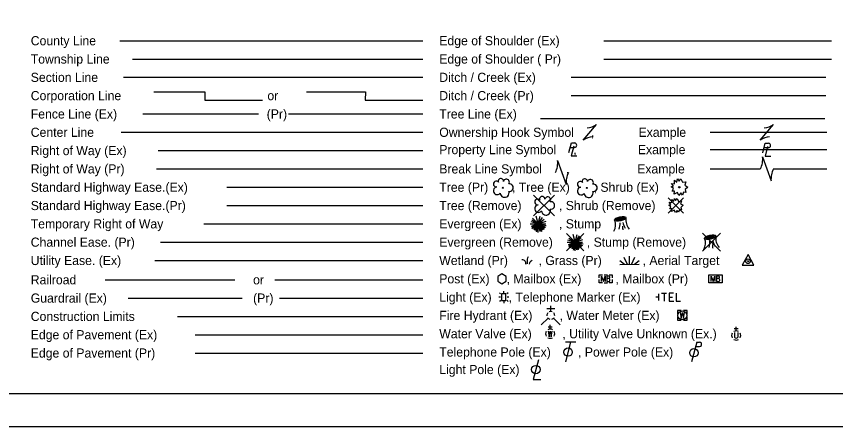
# Model space of a CAD drawing. Extents: x 0 to 34, y 0 to 23.3.
# Drawn here: x 9.87 to 22.4, y 0 to 6.27 of the extents above; entities that cross this region are included whole.
import ezdxf

# ---------------------------------------------------------------- set-up
doc = ezdxf.new("R2010")
doc.units = 0
for name, color, linetype in [('SH_Border', 7, 'Continuous'), ('SH_Cut_Line', 7, 'Continuous'), ('SH_Text', 7, 'Continuous')]:
    doc.layers.add(name, color=color, linetype=linetype)

msp = doc.modelspace()

# ---------------------------------------------------------------- linework, layer by layer
at = {"layer": 'SH_Border'}
msp.add_lwpolyline([(1.5, 21.5), (33.5, 21.5), (33.5, 0.5), (1.5, 0.5)], close=True, dxfattribs=at)
at = {"layer": 'SH_Cut_Line'}
msp.add_lwpolyline([(0, 0), (34, 0), (34, 22), (0, 22)], close=True, dxfattribs=at)
at = {"layer": 'SH_Text'}
for p, q in [((11.446, 5.9), (16.085, 5.9)), ((18.852, 5.9), (22.335, 5.9)), ((11.644, 5.62), (16.085, 5.62)), ((18.852, 5.62), (22.335, 5.62)), ((11.502, 5.34), (16.085, 5.34)), ((18.351, 5.34), (22.251, 5.34)), ((11.966, 5.116), (12.748, 5.116)), ((12.748, 5.116), (12.748, 4.99)), ((18.351, 5.06), (22.251, 5.06)), ((12.748, 4.99), (13.629, 4.99)), ((11.799, 4.78), (13.572, 4.78)), ((14.029, 4.78), (16.085, 4.78)), ((17.884, 4.71), (22.234, 4.71)), ((18.539, 4.38), (18.739, 4.62)), ((21.247, 4.38), (21.447, 4.62)), ((11.467, 4.5), (16.085, 4.5)), ((18.639, 4.5), (18.639, 4.5)), ((20.482, 4.5), (22.264, 4.5)), ((21.347, 4.5), (21.347, 4.5)), ((18.339, 4.269), (18.404, 4.269)), ((21.305, 4.265), (21.37, 4.265)), ((12.035, 4.22), (16.085, 4.22)), ((18.379, 4.238), (18.379, 4.238)), ((20.482, 4.235), (22.264, 4.235)), ((21.345, 4.234), (21.345, 4.234)), ((18.146, 4.069), (18.276, 3.7)), ((21.282, 4.124), (21.412, 3.756)), ((12.007, 3.94), (16.085, 3.94)), ((20.482, 3.94), (21.247, 3.94)), ((21.347, 3.94), (21.347, 3.94)), ((21.447, 3.94), (22.264, 3.94)), ((18.211, 3.884), (18.211, 3.884)), ((13.085, 3.66), (16.085, 3.66)), ((17.779, 3.54), (18.1, 3.22)), ((18.1, 3.54), (17.779, 3.22)), ((19.838, 3.496), (20.07, 3.264)), ((20.07, 3.496), (19.838, 3.264)), ((13.085, 3.38), (16.085, 3.38)), ((17.94, 3.38), (17.94, 3.38)), ((19.954, 3.38), (19.954, 3.38)), ((17.85, 3.1), (17.752, 3.157)), ((17.85, 3.1), (17.763, 3.187)), ((17.85, 3.1), (17.819, 3.215)), ((17.85, 3.1), (17.881, 3.217)), ((17.85, 3.1), (17.916, 3.197)), ((17.85, 3.1), (17.941, 3.17)), ((17.85, 3.1), (17.968, 3.14)), ((12.731, 3.1), (16.085, 3.1)), ((17.727, 3.1), (17.85, 3.1)), ((17.85, 3.1), (17.74, 3.129)), ((17.85, 3.1), (17.743, 3.061)), ((17.85, 3.1), (17.75, 3.043)), ((17.85, 3.1), (17.752, 3.025)), ((17.85, 3.1), (17.776, 3.013)), ((17.85, 3.1), (17.792, 2.999)), ((17.85, 3.1), (17.808, 2.991)), ((17.85, 3.1), (17.818, 2.978)), ((17.85, 3.1), (17.836, 2.985)), ((17.85, 3.1), (17.963, 3.102)), ((17.85, 2.969), (17.85, 3.1)), ((17.85, 3.1), (17.873, 2.984)), ((17.85, 3.1), (17.898, 2.983)), ((17.85, 3.1), (17.913, 3.005)), ((17.85, 3.1), (17.94, 3.012)), ((17.85, 3.1), (17.946, 3.036)), ((17.85, 3.1), (17.962, 3.051)), ((17.85, 3.1), (17.971, 3.076)), ((19.124, 3.1), (19.124, 3.1)), ((18.28, 2.954), (18.548, 2.686)), ((18.548, 2.954), (18.28, 2.686)), ((18.414, 2.82), (18.327, 2.907)), ((18.414, 2.82), (18.383, 2.935)), ((18.414, 2.82), (18.445, 2.937)), ((18.414, 2.82), (18.48, 2.917)), ((18.414, 2.82), (18.505, 2.89)), ((20.36, 2.959), (20.638, 2.681)), ((20.638, 2.959), (20.36, 2.681)), ((12.068, 2.82), (16.085, 2.82)), ((18.291, 2.82), (18.414, 2.82)), ((18.414, 2.82), (18.304, 2.85)), ((18.414, 2.82), (18.307, 2.781)), ((18.414, 2.82), (18.314, 2.763)), ((18.414, 2.82), (18.316, 2.877)), ((18.414, 2.82), (18.316, 2.745)), ((18.414, 2.82), (18.34, 2.733)), ((18.414, 2.82), (18.356, 2.72)), ((18.414, 2.82), (18.372, 2.712)), ((18.414, 2.82), (18.382, 2.699)), ((18.414, 2.82), (18.4, 2.705)), ((18.414, 2.82), (18.532, 2.86)), ((18.414, 2.82), (18.527, 2.822)), ((18.414, 2.689), (18.414, 2.82)), ((18.414, 2.82), (18.437, 2.704)), ((18.414, 2.82), (18.462, 2.703)), ((18.414, 2.82), (18.477, 2.725)), ((18.414, 2.82), (18.504, 2.732)), ((18.414, 2.82), (18.51, 2.756)), ((18.414, 2.82), (18.526, 2.771)), ((18.414, 2.82), (18.535, 2.796)), ((18.414, 2.82), (18.414, 2.82)), ((20.499, 2.82), (20.499, 2.82)), ((20.499, 2.82), (20.499, 2.82)), ((11.985, 2.54), (16.085, 2.54)), ((19.167, 2.479), (19.099, 2.536)), ((19.216, 2.48), (19.164, 2.586)), ((19.246, 2.48), (19.244, 2.605)), ((19.276, 2.48), (19.325, 2.588)), ((19.324, 2.481), (19.391, 2.54)), ((19.1, 2.478), (19.392, 2.482)), ((18.857, 2.321), (18.907, 2.321)), ((18.882, 2.26), (18.882, 2.26)), ((20.561, 2.26), (20.561, 2.26)), ((11.223, 2.245), (13.209, 2.245)), ((13.819, 2.245), (16.085, 2.245)), ((18.857, 2.199), (18.907, 2.199)), ((17.274, 2.028), (17.256, 2.047)), ((17.323, 2.044), (17.323, 2.071)), ((17.389, 2.047), (17.371, 2.028)), ((19.695, 1.93), (19.695, 2.03)), ((11.578, 1.965), (13.32, 1.965)), ((13.89, 1.965), (16.085, 1.965)), ((17.271, 1.98), (17.244, 1.98)), ((17.274, 1.932), (17.256, 1.913)), ((17.323, 1.98), (17.323, 1.98)), ((17.323, 1.916), (17.323, 1.889)), ((17.389, 1.913), (17.371, 1.932)), ((17.401, 1.98), (17.375, 1.98)), ((19.695, 1.98), (19.646, 1.98)), ((18.101, 1.803), (17.981, 1.803)), ((18.041, 1.76), (18.041, 1.846)), ((12.329, 1.685), (16.085, 1.685)), ((17.999, 1.658), (17.895, 1.554)), ((18.041, 1.7), (18.041, 1.7)), ((18.041, 1.7), (18.041, 1.7)), ((18.083, 1.658), (18.187, 1.554)), ((20.054, 1.7), (20.054, 1.7)), ((18.063, 1.522), (18, 1.522)), ((18.032, 1.49), (18.032, 1.554)), ((20.878, 1.464), (20.878, 1.527)), ((12.602, 1.405), (16.085, 1.405)), ((18.032, 1.42), (18.032, 1.42)), ((20.91, 1.495), (20.846, 1.495)), ((20.851, 1.437), (20.851, 1.368)), ((20.878, 1.394), (20.878, 1.394)), ((20.905, 1.437), (20.905, 1.368)), ((18.345, 1.29), (18.264, 0.99)), ((18.425, 1.29), (18.265, 1.29)), ((20.274, 1.29), (20.193, 0.99)), ((20.274, 1.29), (20.316, 1.29)), ((20.257, 1.226), (20.316, 1.226)), ((12.602, 1.125), (16.085, 1.125))]:
    msp.add_line(p, q, dxfattribs=at)
for points in [[(14.302, 5.116), (15.205, 5.116), (15.2, 4.99), (16.085, 4.99)], [(18.318, 4.189), (18.357, 4.338), (18.409, 4.338)], [(18.392, 4.286), (18.353, 4.138), (18.44, 4.138)], [(21.284, 4.185), (21.323, 4.334), (21.374, 4.333)], [(21.358, 4.282), (21.319, 4.134), (21.406, 4.134)], [(20.003, 3.75), (20.033, 3.787), (20.054, 3.735), (20.108, 3.744), (20.092, 3.693), (20.139, 3.663), (20.096, 3.626), (20.108, 3.581), (20.071, 3.584), (20.055, 3.539), (20.033, 3.573), (19.999, 3.532), (19.978, 3.577), (19.927, 3.555), (19.936, 3.602), (19.896, 3.598), (19.919, 3.638), (19.881, 3.666), (19.918, 3.679), (19.888, 3.719), (19.934, 3.714), (19.933, 3.766), (19.97, 3.737), (19.981, 3.787), (20.003, 3.75)], [(19.951, 3.457), (19.976, 3.488), (19.994, 3.443), (20.04, 3.451), (20.026, 3.408), (20.066, 3.383), (20.03, 3.352), (20.04, 3.313), (20.008, 3.316), (19.994, 3.277), (19.976, 3.306), (19.947, 3.271), (19.929, 3.309), (19.886, 3.291), (19.894, 3.331), (19.86, 3.327), (19.88, 3.361), (19.847, 3.385), (19.878, 3.396), (19.853, 3.43), (19.892, 3.426), (19.891, 3.47), (19.923, 3.446), (19.932, 3.488), (19.951, 3.457)], [(17.23, 2.222), (17.294, 2.185), (17.359, 2.222), (17.359, 2.297), (17.294, 2.335), (17.23, 2.297), (17.23, 2.222)], [(18.782, 2.273), (18.782, 2.321), (18.831, 2.321)], [(18.818, 2.22), (18.818, 2.3), (18.847, 2.22), (18.874, 2.3), (18.874, 2.22)], [(18.933, 2.263), (18.937, 2.267), (18.939, 2.269), (18.94, 2.27), (18.94, 2.272), (18.942, 2.274), (18.942, 2.276), (18.944, 2.28), (18.944, 2.282), (18.944, 2.285), (18.943, 2.289), (18.942, 2.292), (18.94, 2.294), (18.937, 2.297), (18.934, 2.298), (18.933, 2.299), (18.93, 2.3), (18.899, 2.3), (18.899, 2.22), (18.933, 2.22), (18.938, 2.223), (18.942, 2.226), (18.945, 2.231), (18.947, 2.236), (18.947, 2.242), (18.947, 2.246), (18.946, 2.25), (18.944, 2.255), (18.94, 2.259), (18.933, 2.263), (18.899, 2.263)], [(18.933, 2.321), (18.982, 2.321), (18.982, 2.273)], [(20.496, 2.22), (20.496, 2.3), (20.525, 2.22), (20.552, 2.3), (20.552, 2.22)], [(20.612, 2.263), (20.615, 2.267), (20.617, 2.269), (20.618, 2.27), (20.619, 2.272), (20.62, 2.274), (20.62, 2.276), (20.622, 2.28), (20.622, 2.282), (20.622, 2.285), (20.621, 2.289), (20.62, 2.292), (20.618, 2.294), (20.615, 2.297), (20.612, 2.298), (20.611, 2.299), (20.608, 2.3), (20.577, 2.3), (20.577, 2.22), (20.612, 2.22), (20.616, 2.223), (20.62, 2.226), (20.623, 2.231), (20.625, 2.236), (20.625, 2.242), (20.625, 2.246), (20.624, 2.25), (20.622, 2.255), (20.619, 2.259), (20.612, 2.263), (20.577, 2.263)], [(18.831, 2.199), (18.782, 2.199), (18.782, 2.247)], [(18.982, 2.247), (18.982, 2.199), (18.933, 2.199)], [(19.736, 2.042), (19.814, 2.042)], [(19.776, 2.042), (19.776, 1.917)], [(19.921, 2.042), (19.853, 2.042), (19.853, 1.917), (19.926, 1.917)], [(19.961, 2.042), (19.961, 1.917), (20.028, 1.917)], [(19.853, 1.98), (19.902, 1.98)], [(20.034, 1.775), (19.979, 1.775), (19.979, 1.72)], [(20.129, 1.72), (20.129, 1.775), (20.074, 1.775)], [(19.979, 1.68), (19.979, 1.625), (20.034, 1.625)], [(20.021, 1.745), (20.038, 1.655), (20.054, 1.745), (20.071, 1.655), (20.088, 1.745)], [(20.074, 1.625), (20.129, 1.625), (20.129, 1.68)], [(18, 1.461), (18.016, 1.375), (18.032, 1.461), (18.048, 1.375), (18.064, 1.461)], [(17.852, 1.019), (17.773, 0.719), (17.891, 0.719)]]:
    msp.add_lwpolyline(points, dxfattribs=at)
for points in [[(20.969, 2.47), (21.149, 2.47), (21.059, 2.631)], [(20.461, 2.321), (20.661, 2.321), (20.661, 2.199), (20.461, 2.199)], [(17.289, 1.93), (17.356, 1.93), (17.356, 2.03), (17.289, 2.03)]]:
    msp.add_lwpolyline(points, close=True, dxfattribs=at)
for centre, radius in [((17.307, 3.652), 0.0084), ((18.591, 3.648), 0.0072), ((20.007, 3.66), 0.0115), ((17.94, 3.38), 0.0072), ((19.954, 3.38), 0.00979), ((21.059, 2.528), 0.035), ((21.059, 2.528), 0.008), ((20.054, 1.7), 0.0675), ((18.305, 1.14), 0.065), ((20.231, 1.13), 0.065), ((17.813, 0.871), 0.065)]:
    msp.add_circle(centre, radius, dxfattribs=at)
for centre, radius, start, end in [((18.581, 4.835), 0.267, 273.6945, 306.337), ((21.289, 4.835), 0.267, 273.6945, 306.337), ((18.697, 4.165), 0.267, 93.6945, 126.337), ((21.405, 4.165), 0.267, 93.6945, 126.337), ((18.404, 4.303), 0.0345, 270.471, 81.3281), ((21.369, 4.299), 0.0345, 270.471, 81.3281), ((17.814, 4.036), 0.334, 332.9422, 5.5848), ((20.95, 4.092), 0.334, 332.9422, 5.5848), ((21.744, 3.788), 0.334, 152.9422, 185.5848), ((17.277, 3.753), 0.0395, 354.0047, 205.9741), ((17.361, 3.737), 0.0466, 323.83, 165.0376), ((18.608, 3.733), 0.334, 152.9422, 185.5848), ((18.562, 3.749), 0.0395, 354.0047, 205.9741), ((18.646, 3.733), 0.0466, 323.83, 165.0376), ((17.221, 3.605), 0.0592, 96.1722, 320.5737), ((17.207, 3.708), 0.0441, 39.0625, 279.5412), ((17.41, 3.653), 0.0574, 259.1453, 101.4596), ((18.506, 3.602), 0.0592, 96.1722, 320.5737), ((18.492, 3.704), 0.0441, 39.0625, 279.5412), ((18.695, 3.65), 0.0574, 259.1453, 101.4596), ((17.335, 3.574), 0.0685, 184.9476, 19.4572), ((17.91, 3.481), 0.0395, 354.0047, 205.9741), ((17.994, 3.465), 0.0466, 323.83, 165.0376), ((18.62, 3.57), 0.0685, 184.9476, 19.4572), ((17.854, 3.334), 0.0592, 96.1722, 320.5737), ((17.84, 3.436), 0.0441, 39.0625, 279.5412), ((18.043, 3.381), 0.0574, 259.1453, 101.4596), ((17.968, 3.302), 0.0685, 184.9476, 19.4572), ((18.832, 3.083), 0.2, 331.5338, 20.9269), ((19.404, 3.157), 0.215, 171.4106, 219.9194), ((18.848, 3.101), 0.253, 340.7938, 3.5481), ((19.319, 3.06), 0.182, 178.7926, 197.1224), ((19.449, 3.203), 0.316, 194.9653, 212.1216), ((20.78, 2.877), 0.215, 171.4106, 219.9194), ((20.208, 2.803), 0.2, 331.5338, 20.9269), ((20.223, 2.821), 0.253, 340.7938, 3.5481), ((20.695, 2.78), 0.182, 178.7926, 197.1224), ((20.825, 2.923), 0.316, 194.9653, 212.1216), ((18.041, 1.7), 0.06, 68.1395, 112.038), ((18.041, 1.7), 0.06, 140.021, 184.0629), ((18.041, 1.7), 0.06, 211.8788, 255.8479), ((18.041, 1.7), 0.06, 283.8239, 329.9097), ((18.041, 1.7), 0.06, 356.0165, 39.9889), ((18.032, 1.42), 0.07, 150.0184, 209.9816), ((18.032, 1.42), 0.07, 60.0184, 120.0157), ((18.032, 1.42), 0.07, 330.0184, 29.9816), ((20.878, 1.394), 0.07, 150.0184, 209.9816), ((20.878, 1.394), 0.07, 60.0184, 120.0157), ((20.878, 1.394), 0.07, 330.0184, 29.9816), ((18.032, 1.42), 0.07, 239.9843, 299.9816), ((20.317, 1.258), 0.0319, 268.8767, 91.1233), ((20.878, 1.394), 0.07, 239.9843, 299.9816), ((20.878, 1.381), 0.03, 205.1924, 334.8076)]:
    msp.add_arc(centre, radius, start, end, dxfattribs=at)
for centre, major_axis in [((19.105, 3.176), (0.0868, 0.0187)), ((19.105, 3.176), (0.0651, 0.0141)), ((19.105, 3.176), (0.0488, 0.0105)), ((19.105, 3.176), (0.0275, 0.0059)), ((19.105, 3.176), (0.0154, 0.0033)), ((20.481, 2.896), (0.0868, 0.0187)), ((20.481, 2.896), (0.0651, 0.0141)), ((20.481, 2.896), (0.0488, 0.0105)), ((20.481, 2.896), (0.0275, 0.0059)), ((20.481, 2.896), (0.0154, 0.0033))]:
    msp.add_ellipse(centre, major_axis=major_axis, ratio=0.36865, dxfattribs=at)
for points in [[(17.599, 2.556), (17.64, 2.538), (17.658, 2.485)], [(17.686, 2.489), (17.686, 2.536), (17.692, 2.58), (17.701, 2.601)], [(17.714, 2.481), (17.726, 2.52), (17.755, 2.544)]]:
    msp.add_spline(points, degree=3, dxfattribs=at)

# ---------------------------------------------------------------- texts
for s, p in [('County Line', (10.085, 5.83)), ('Edge of Shoulder (Ex)', (16.335, 5.83)), ('Township Line', (10.085, 5.55)), ('Edge of Shoulder ( Pr)', (16.335, 5.55)), ('Section Line', (10.085, 5.27)), ('Ditch / Creek (Ex)', (16.335, 5.27)), ('Corporation Line                                           or', (10.085, 4.99)), ('Ditch / Creek (Pr)', (16.335, 4.99)), ('Fence Line (Ex)                                            (Pr)', (10.085, 4.71)), ('Tree Line (Ex)', (16.335, 4.71)), ('Center Line', (10.085, 4.43)), ('Ownership Hook Symbol     ,             Example', (16.335, 4.43)), ('Right of Way (Ex)', (10.085, 4.15)), ('Property Line Symbol     ,                  Example', (16.335, 4.165)), ('Right of Way (Pr)', (10.085, 3.87)), ('Break Line Symbol       ,                    Example', (16.335, 3.87)), ('Standard Highway Ease.(Ex)', (10.085, 3.59)), ('Tree (Pr)       , Tree (Ex)       , Shrub (Ex)', (16.335, 3.59)), ('Standard Highway Ease.(Pr)', (10.085, 3.31)), ('Tree (Remove)           , Shrub (Remove)', (16.335, 3.31)), ('Temporary Right of Way', (10.085, 3.03)), ('Evergreen (Ex)           , Stump ', (16.335, 3.03)), ('Channel Ease. (Pr)', (10.085, 2.75)), ('Evergreen (Remove)          , Stump (Remove)', (16.335, 2.75)), ('Utility Ease. (Ex)', (10.085, 2.47)), ('Wetland (Pr)         , Grass (Pr)            , Aerial Target    ', (16.335, 2.47)), ('Railroad                                                    or', (10.085, 2.175)), ('Post (Ex)     , Mailbox (Ex)          , Mailbox (Pr)', (16.335, 2.19)), ('Guardrail (Ex)                                           (Pr)', (10.085, 1.895)), ('Light (Ex)     , Telephone Marker (Ex)     ', (16.335, 1.91)), ('Construction Limits', (10.085, 1.615)), ('Fire Hydrant (Ex)        , Water Meter (Ex)', (16.335, 1.63)), ('Edge of Pavement (Ex)', (10.085, 1.335)), ('Water Valve (Ex)         , Utility Valve Unknown (Ex.)', (16.335, 1.35)), ('Edge of Pavement (Pr)', (10.085, 1.055)), ('Telephone Pole (Ex)        , Power Pole (Ex)', (16.335, 1.07)), ('Light Pole (Ex)     ', (16.335, 0.803))]:
    msp.add_text(s, height=0.14, dxfattribs=at).set_placement(p)

doc.saveas('drawing.dxf')
